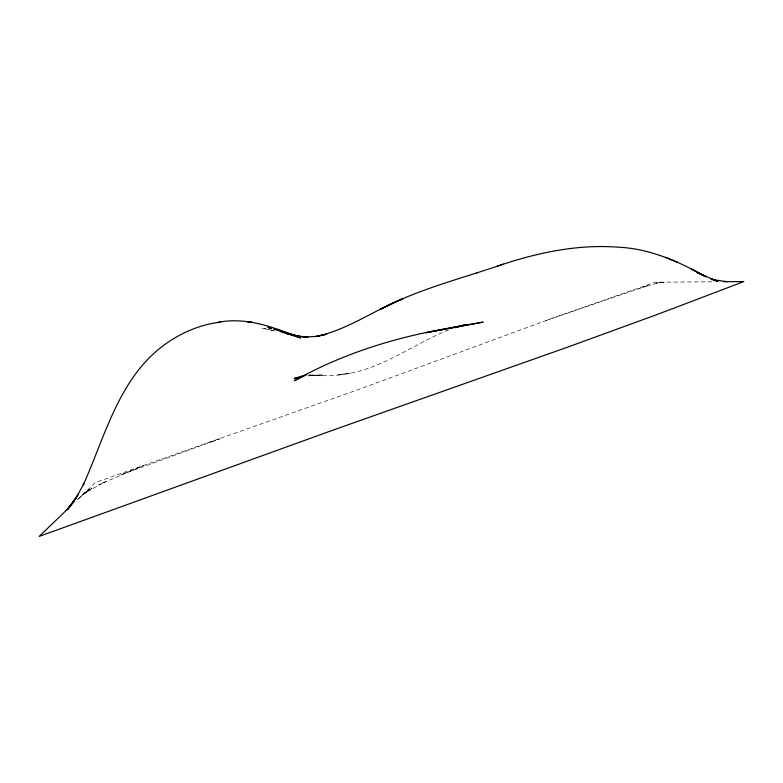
<?xml version="1.0" encoding="UTF-8"?>
<svg xmlns="http://www.w3.org/2000/svg" width="783" height="783" viewBox="0 0 783 783"><rect width="100%" height="100%" fill="white"/><g stroke="black" fill="none" stroke-linecap="round" stroke-linejoin="round"><path stroke-width="0.59" stroke-dasharray="3.92 2.94" d="M77.429 499.73L95.389 482.514L359.24 389.288L551.633 318.475L655.175 282.223L711.972 281.792M78.173 499.016L88.773 489.835L80.815 496.491L90.006 489.199L82.812 494.572L92.061 488.259L84.368 493.075L105.822 481.486L98.619 484.853L143.7 465.415L120.758 474.909L219.632 438.842L215.129 440.477M448.659 329.907C411.535 344.765 378.463 372.101 337.228 375.018L350.197 373.119L336.876 375.165L323.173 375.771L309.079 374.871L322.616 375.615L308.619 375.644L321.989 374.832L308.169 375.899M209.903 442.317L214.336 440.751M546.397 320.374L648.07 285.541L638.967 288.633M646.719 286.01L661.527 282.174L656.085 283.113L664.405 282.154M272.425 330.367L261.757 328.057L274.804 330.974"/><path stroke-width="1.17" d="M73.289 501.952L77.928 494.964L67.759 509.204L76.421 497.303L75.07 499.769L83.987 483.424L83.233 484.99C105.431 435.681 119.359 376.231 166.358 343.424C182.292 332.246 200.888 324.456 220.287 322.146M66.281 510.271L71.322 504.448M69.384 506.826L73.808 501.717L66.193 510.496M69.726 507.11L39.15 536.424L333.088 430.102L567.009 347.368L653.736 315.755A464.877 40.843 -18.9 0 0 672.558 308.678L743.85 281.547L723.57 281.704M497.264 266.21C536.003 252.958 577.022 244.012 618.159 247.193C649.694 248.514 678.978 261.679 706.149 276.771L696.87 272.376L717.15 281.293L710.788 278.728L717.747 280.98M287.85 333.715L298.529 336.034L307.993 337.13L298.333 336.426L306.779 336.954L316.635 336.347L326.707 334.224L315.696 336.592C347.114 330.044 373.618 310.606 402.971 298.577L380.372 309.344C418.934 288.937 461.559 278.582 502.569 264.409L503.303 264.165M476.632 272.944L477.865 272.533M455.256 327.646L466.599 324.446L453.895 327.255L483.16 322.116L426.197 332.716L455.119 327.098C399.027 336.142 343.972 352.8 294.32 380.773L306.819 374.617L294.095 378.492L299.958 377.416M217.008 322.606C245.705 316.332 274.334 327.451 300.515 337.982L280.118 331.503M250.854 322.067L247.34 321.656L252.253 322.234M727.035 281.674L712.951 279.717L718.04 281.156M286.656 333.636L299.703 336.563L273.414 329.046M267.698 327.411L271.133 328.39M268.794 327.911L271.055 328.625M665.403 257.294L677.344 262.197M691.213 269.049L703.633 275.841"/></g></svg>
